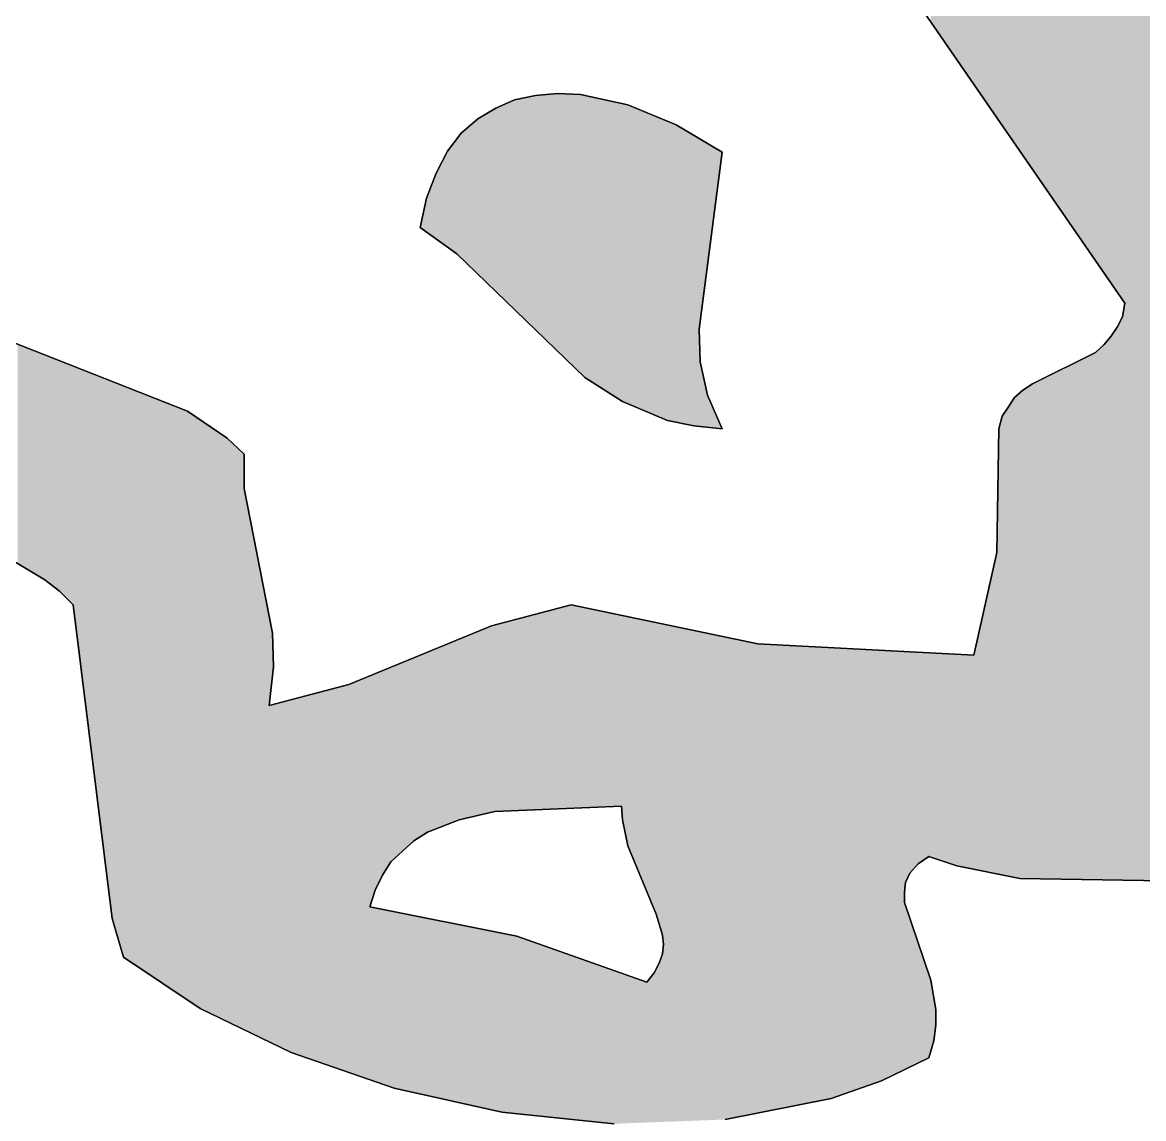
# Model space of a CAD drawing. Extents: x 15.2 to 16.8, y 8.5 to 9.48.
# Drawn here: x 15.8884 to 16.0369, y 9.0103 to 9.1555 of the extents above; entities that cross this region are included whole.
import ezdxf

# ---------------------------------------------------------------- set-up
doc = ezdxf.new("R2010")
doc.units = 0
doc.layers.add('LAYER_1', color=7, linetype='CONTINUOUS')

# ---------------------------------------------------------------- blocks, each defined once
blk = doc.blocks.new('*U6')
at = {"layer": 'LAYER_1', "color": 2}
for points in [[(15.9593, 9.11197), (15.95639, 9.14583), (15.9593, 9.14611)], [(15.9593, 9.11197), (15.9593, 9.14611), (15.96236, 9.10901)], [(15.95361, 9.11747), (15.95111, 9.14417), (15.95361, 9.14528)], [(15.95639, 9.11479), (15.95361, 9.14528), (15.95639, 9.14583)], [(15.95361, 9.11747), (15.95361, 9.14528), (15.95639, 9.11479)], [(15.95639, 9.11479), (15.95639, 9.14583), (15.9593, 9.11197)], [(15.96236, 9.10901), (15.96236, 9.14597), (15.96292, 9.10847)], [(15.96292, 9.10847), (15.96292, 9.14585), (15.96792, 9.10528)], [(15.96792, 9.10528), (15.96792, 9.14474), (15.96861, 9.10499)], [(15.96861, 9.10499), (15.96861, 9.14459), (15.97389, 9.10278)], [(15.95111, 9.11989), (15.94875, 9.14277), (15.95111, 9.14417)], [(15.95111, 9.11989), (15.95111, 9.14417), (15.95361, 9.11747)], [(15.94875, 9.12218), (15.94653, 9.14084), (15.94875, 9.14277)], [(15.94875, 9.12218), (15.94875, 9.14277), (15.95111, 9.11989)], [(15.97389, 9.10278), (15.97389, 9.14241), (15.975, 9.10255)], [(15.975, 9.10255), (15.975, 9.14195), (15.97736, 9.10208)], [(15.94597, 9.12486), (15.94472, 9.13848), (15.94597, 9.14011)], [(15.94653, 9.12433), (15.94597, 9.14011), (15.94653, 9.14084)], [(15.94597, 9.12486), (15.94597, 9.14011), (15.94653, 9.12433)], [(15.94653, 9.12433), (15.94653, 9.14084), (15.94875, 9.12218)], [(15.97736, 9.10208), (15.97736, 9.14055), (15.97805, 9.10201)], [(15.94472, 9.12576), (15.9432, 9.13555), (15.94472, 9.13848)], [(15.94472, 9.12576), (15.94472, 9.13848), (15.94597, 9.12486)], [(15.9432, 9.12685), (15.94194, 9.13222), (15.9432, 9.13555)], [(15.9432, 9.12685), (15.9432, 9.13555), (15.94472, 9.12576)], [(15.94194, 9.12774), (15.94111, 9.12834), (15.94194, 9.13222)], [(15.94194, 9.12774), (15.94194, 9.13222), (15.9432, 9.12685)], [(15.97805, 9.10201), (15.97805, 9.11486), (15.9782, 9.10199)], [(15.9782, 9.10199), (15.9782, 9.11056), (15.97917, 9.10188)], [(15.97917, 9.10188), (15.97917, 9.10611), (15.98111, 9.10166)]]:
    blk.add_solid(points, dxfattribs=at)
at = {"layer": 'LAYER_1', "color": 2, "extrusion": (0, 0, -1)}
for points in [[(-15.96236, 9.10901), (-15.9593, 9.14611), (-15.96236, 9.14597)], [(-15.96292, 9.10847), (-15.96236, 9.14597), (-15.96292, 9.14585)], [(-15.96792, 9.10528), (-15.96292, 9.14585), (-15.96792, 9.14474)], [(-15.96861, 9.10499), (-15.96792, 9.14474), (-15.96861, 9.14459)], [(-15.97389, 9.10278), (-15.96861, 9.14459), (-15.97389, 9.14241)], [(-15.975, 9.10255), (-15.97389, 9.14241), (-15.975, 9.14195)], [(-15.97736, 9.10208), (-15.975, 9.14195), (-15.97736, 9.14055)], [(-15.97805, 9.10201), (-15.97736, 9.14055), (-15.97805, 9.14014)], [(-15.97805, 9.11486), (-15.97805, 9.14014), (-15.9782, 9.11595)], [(-15.9782, 9.11595), (-15.97805, 9.14014), (-15.9782, 9.14006)], [(-15.9782, 9.11595), (-15.9782, 9.14006), (-15.97917, 9.1234)], [(-15.97917, 9.1234), (-15.9782, 9.14006), (-15.97917, 9.13948)], [(-15.97917, 9.1234), (-15.97917, 9.13948), (-15.98111, 9.13833)], [(-15.9782, 9.10199), (-15.97805, 9.11486), (-15.9782, 9.11056)], [(-15.97917, 9.10188), (-15.9782, 9.11056), (-15.97917, 9.10611)]]:
    blk.add_solid(points, dxfattribs=at)
blk = doc.blocks.new('*U9')
at = {"layer": 'LAYER_1', "color": 2}
for points in [[(16.00875, 9.15561), (16.00875, 9.19381), (16.00917, 9.155)], [(16.00917, 9.155), (16.00917, 9.19337), (16.00944, 9.1546)], [(16.00944, 9.1546), (16.00944, 9.19308), (16.01028, 9.15338)], [(16.01028, 9.15338), (16.01028, 9.19219), (16.01111, 9.15218)], [(16.01111, 9.15218), (16.01111, 9.19132), (16.01139, 9.15177)], [(16.01139, 9.15177), (16.01139, 9.19102), (16.01222, 9.15057)], [(16.01222, 9.15057), (16.01222, 9.19015), (16.01291, 9.14957)], [(16.01291, 9.14957), (16.01291, 9.18942), (16.01333, 9.14896)], [(16.01333, 9.14896), (16.01333, 9.18898), (16.01444, 9.14735)], [(16.01444, 9.14735), (16.01444, 9.1878), (16.0175, 9.14292)], [(16.0175, 9.14292), (16.0175, 9.18459), (16.01763, 9.14272)], [(16.01763, 9.14272), (16.01763, 9.18444), (16.01778, 9.14251)], [(16.01778, 9.14251), (16.01778, 9.18429), (16.01819, 9.14192)], [(16.01819, 9.14192), (16.01819, 9.18386), (16.01903, 9.1407)], [(16.01903, 9.1407), (16.01903, 9.18297), (16.01972, 9.13969)], [(16.01972, 9.13969), (16.01972, 9.18224), (16.01986, 9.1395)], [(16.01986, 9.1395), (16.01986, 9.1821), (16.02056, 9.13847)], [(16.02056, 9.13847), (16.02056, 9.18135), (16.02097, 9.13788)], [(16.02097, 9.13788), (16.02097, 9.18093), (16.02153, 9.13708)], [(16.02153, 9.13708), (16.02153, 9.18034), (16.02222, 9.13608)], [(16.02222, 9.13608), (16.02222, 9.17961), (16.02319, 9.13466)], [(16.02319, 9.13466), (16.02319, 9.17858), (16.02375, 9.13385)], [(16.02375, 9.13385), (16.02375, 9.17799), (16.02403, 9.13344)], [(16.02403, 9.13344), (16.02403, 9.17769), (16.02444, 9.13285)], [(16.02444, 9.13285), (16.02444, 9.17726), (16.02695, 9.12921)], [(16.02695, 9.12921), (16.02695, 9.17462), (16.02736, 9.12862)], [(16.02736, 9.12862), (16.02736, 9.17419), (16.03056, 9.12398)], [(16.03056, 9.12398), (16.03056, 9.17082), (16.03167, 9.12237)], [(16.03167, 9.12237), (16.03167, 9.16964), (16.03263, 9.12097)], [(16.03263, 9.12097), (16.03263, 9.16863), (16.03347, 9.11975)], [(16.03347, 9.11975), (16.03347, 9.16774), (16.03417, 9.11875)], [(16.03417, 9.11875), (16.03417, 9.16701), (16.03445, 9.11833)], [(16.03445, 9.04185), (16.03445, 9.16671), (16.04514, 9.04167)], [(16.03445, 9.04185), (16.03417, 9.11653), (16.03445, 9.11833)], [(16.03417, 9.04185), (16.03347, 9.11514), (16.03417, 9.11653)], [(16.03417, 9.04185), (16.03417, 9.11653), (16.03445, 9.04185)], [(16.03347, 9.04186), (16.03263, 9.11389), (16.03347, 9.11514)], [(16.03347, 9.04186), (16.03347, 9.11514), (16.03417, 9.04185)], [(16.03263, 9.04188), (16.03167, 9.11278), (16.03263, 9.11389)], [(16.03263, 9.04188), (16.03263, 9.11389), (16.03347, 9.04186)], [(15.88778, 9.08381), (15.88778, 9.11289), (15.88902, 9.08307)], [(15.88902, 9.08307), (15.88902, 9.1124), (15.89111, 9.08183)], [(16.03167, 9.04189), (16.03056, 9.1118), (16.03167, 9.11278)], [(16.03167, 9.04189), (16.03167, 9.11278), (16.03263, 9.04188)], [(15.89111, 9.08183), (15.89111, 9.11157), (15.89139, 9.08167)], [(15.89139, 9.08167), (15.89139, 9.11147), (15.89181, 9.08134)], [(15.89181, 9.08134), (15.89181, 9.1113), (15.89333, 9.08014)], [(15.89333, 9.08014), (15.89333, 9.1107), (15.89347, 9.08)], [(15.89347, 9.08), (15.89347, 9.11065), (15.89444, 9.07903)], [(16.03056, 9.04191), (16.02736, 9.1102), (16.03056, 9.1118)], [(16.03056, 9.04191), (16.03056, 9.1118), (16.03167, 9.04189)], [(15.89444, 9.07903), (15.89444, 9.11026), (15.89472, 9.07875)], [(15.89472, 9.07875), (15.89472, 9.11015), (15.89486, 9.07861)], [(15.89486, 9.07861), (15.89486, 9.1101), (15.89514, 9.07834)], [(15.89514, 9.07834), (15.89514, 9.10999), (15.89542, 9.07609)], [(15.89542, 9.07609), (15.89542, 9.10988), (15.89625, 9.06939)], [(15.89625, 9.06939), (15.89625, 9.10955), (15.89667, 9.06599)], [(15.89667, 9.06599), (15.89667, 9.10939), (15.89722, 9.06149)], [(15.89722, 9.06149), (15.89722, 9.10917), (15.89778, 9.05699)], [(15.89778, 9.05699), (15.89778, 9.10895), (15.90028, 9.0368)], [(16.02695, 9.04197), (16.02444, 9.10875), (16.02695, 9.11)], [(16.02736, 9.04197), (16.02695, 9.11), (16.02736, 9.1102)], [(16.02695, 9.04197), (16.02695, 9.11), (16.02736, 9.04197)], [(16.02736, 9.04197), (16.02736, 9.1102), (16.03056, 9.04191)], [(15.90028, 9.0368), (15.90028, 9.10797), (15.9007, 9.03539)], [(15.9007, 9.03539), (15.9007, 9.1078), (15.90111, 9.03401)], [(15.90111, 9.03401), (15.90111, 9.10764), (15.90125, 9.03353)], [(15.90125, 9.03353), (15.90125, 9.10758), (15.90181, 9.03166)], [(16.02222, 9.04205), (16.02153, 9.10718), (16.02222, 9.10764)], [(16.02319, 9.04204), (16.02222, 9.10764), (16.02319, 9.10813)], [(16.02222, 9.04205), (16.02222, 9.10764), (16.02319, 9.04204)], [(16.02375, 9.04203), (16.02319, 9.10813), (16.02375, 9.1084)], [(16.02319, 9.04204), (16.02319, 9.10813), (16.02375, 9.04203)], [(16.02403, 9.04202), (16.02375, 9.1084), (16.02403, 9.10855)], [(16.02375, 9.04203), (16.02375, 9.1084), (16.02403, 9.04202)], [(16.02444, 9.04202), (16.02403, 9.10855), (16.02444, 9.10875)], [(16.02403, 9.04202), (16.02403, 9.10855), (16.02444, 9.04202)], [(16.02444, 9.04202), (16.02444, 9.10875), (16.02695, 9.04197)], [(15.90181, 9.03166), (15.90181, 9.10736), (15.90278, 9.03101)], [(15.90278, 9.03101), (15.90278, 9.10698), (15.90291, 9.03092)], [(15.90291, 9.03092), (15.90291, 9.10693), (15.90319, 9.03074)], [(15.90319, 9.03074), (15.90319, 9.10682), (15.90347, 9.03055)], [(15.90347, 9.03055), (15.90347, 9.10671), (15.90375, 9.03036)], [(15.90375, 9.03036), (15.90375, 9.1066), (15.90445, 9.02989)], [(15.90445, 9.02989), (15.90445, 9.10633), (15.905, 9.02952)], [(15.905, 9.02952), (15.905, 9.10611), (15.90556, 9.02915)], [(16.02056, 9.04208), (16.01986, 9.10583), (16.02056, 9.10645)], [(16.02097, 9.04207), (16.02056, 9.10645), (16.02097, 9.1068)], [(16.02056, 9.04208), (16.02056, 9.10645), (16.02097, 9.04207)], [(16.02153, 9.04206), (16.02097, 9.1068), (16.02153, 9.10718)], [(16.02097, 9.04207), (16.02097, 9.1068), (16.02153, 9.04206)], [(16.02153, 9.04206), (16.02153, 9.10718), (16.02222, 9.04205)], [(15.90556, 9.02915), (15.90556, 9.10589), (15.90639, 9.02859)], [(15.90639, 9.02859), (15.90639, 9.10556), (15.90653, 9.0285)], [(15.90653, 9.0285), (15.90653, 9.10551), (15.90708, 9.02812)], [(15.90708, 9.02812), (15.90708, 9.10529), (15.90764, 9.02775)], [(15.90764, 9.02775), (15.90764, 9.10507), (15.90778, 9.02766)], [(15.90778, 9.02766), (15.90778, 9.10502), (15.90792, 9.02756)], [(15.90792, 9.02756), (15.90792, 9.10496), (15.90875, 9.027)], [(15.90875, 9.027), (15.90875, 9.10463), (15.90944, 9.02654)], [(16.01903, 9.04239), (16.01819, 9.10333), (16.01903, 9.10458)], [(16.01972, 9.04225), (16.01903, 9.10458), (16.01972, 9.10563)], [(16.01903, 9.04239), (16.01903, 9.10458), (16.01972, 9.04225)], [(16.01986, 9.04222), (16.01972, 9.10563), (16.01986, 9.10583)], [(16.01972, 9.04225), (16.01972, 9.10563), (16.01986, 9.04222)], [(16.01986, 9.04222), (16.01986, 9.10583), (16.02056, 9.04208)], [(15.90944, 9.02654), (15.90944, 9.10436), (15.90986, 9.02626)], [(15.90986, 9.02626), (15.90986, 9.1042), (15.91028, 9.02598)], [(15.91028, 9.02598), (15.91028, 9.10403), (15.91041, 9.02589)], [(15.91041, 9.02589), (15.91041, 9.10394), (15.91111, 9.02542)], [(15.91111, 9.02542), (15.91111, 9.10346), (15.91195, 9.02486)], [(16.01819, 9.04256), (16.01778, 9.10166), (16.01819, 9.10333)], [(16.01819, 9.04256), (16.01819, 9.10333), (16.01903, 9.04239)], [(15.91195, 9.02486), (15.91195, 9.10289), (15.91555, 9.02312)], [(16.01778, 9.04264), (16.01763, 9.09308), (16.01778, 9.10166)], [(16.01778, 9.04264), (16.01778, 9.10166), (16.01819, 9.04256)], [(15.91555, 9.02312), (15.91555, 9.10042), (15.91778, 9.02205)], [(15.91778, 9.02205), (15.91778, 9.09375), (15.92069, 9.02064)], [(16.01763, 9.04267), (16.0175, 9.08528), (16.01763, 9.09308)], [(16.01763, 9.04267), (16.01763, 9.09308), (16.01778, 9.04264)], [(16.0175, 9.04269), (16.01444, 9.07167), (16.0175, 9.08528)], [(16.0175, 9.04269), (16.0175, 9.08528), (16.01763, 9.04267)], [(15.92069, 9.02064), (15.92069, 9.07885), (15.92111, 9.02044)], [(15.95972, 9.05133), (15.95847, 9.07764), (15.95972, 9.07797)], [(15.96111, 9.05139), (15.95972, 9.07797), (15.96111, 9.07834)], [(15.95389, 9.05109), (15.95194, 9.07592), (15.95389, 9.07643)], [(15.95542, 9.05116), (15.95389, 9.07643), (15.95542, 9.07684)], [(15.95847, 9.05128), (15.95542, 9.07684), (15.95847, 9.07764)], [(15.96778, 9.05167), (15.96778, 9.07695), (15.96792, 9.04986)], [(15.96792, 9.04986), (15.96792, 9.07692), (15.96861, 9.04639)], [(15.96861, 9.04639), (15.96861, 9.07678), (15.9707, 9.04137)], [(15.9707, 9.04137), (15.9707, 9.07634), (15.97111, 9.04037)], [(15.97111, 9.04037), (15.97111, 9.07626), (15.97139, 9.0397)], [(15.94958, 9.05064), (15.94625, 9.07378), (15.94958, 9.07516)], [(15.95055, 9.05087), (15.94958, 9.07516), (15.95055, 9.07555)], [(15.95098, 9.05097), (15.95055, 9.07555), (15.95098, 9.07567)], [(15.95194, 9.05101), (15.95098, 9.07567), (15.95194, 9.07592)], [(15.97139, 9.0397), (15.97139, 9.0762), (15.97181, 9.03868)], [(15.97181, 9.03868), (15.97181, 9.07611), (15.97209, 9.03801)], [(15.97209, 9.03801), (15.97209, 9.07605), (15.97236, 9.03736)], [(15.97236, 9.03736), (15.97236, 9.076), (15.97278, 9.03596)], [(15.97278, 9.03596), (15.97278, 9.07591), (15.97319, 9.03459)], [(15.97319, 9.03459), (15.97319, 9.07582), (15.97333, 9.03333)], [(15.94625, 9.04986), (15.94208, 9.07207), (15.94625, 9.07378)], [(15.94153, 9.04785), (15.94028, 9.07132), (15.94153, 9.07184)], [(15.94208, 9.0482), (15.94153, 9.07184), (15.94208, 9.07207)], [(16.00848, 9.045), (16.00848, 9.07199), (16.00861, 9.04496)], [(16.00861, 9.04496), (16.00861, 9.07198), (16.00875, 9.04491)], [(16.00875, 9.04491), (16.00875, 9.07197), (16.00917, 9.04477)], [(16.00917, 9.04477), (16.00917, 9.07195), (16.00944, 9.04468)], [(16.00944, 9.04468), (16.00944, 9.07194), (16.01028, 9.0444)], [(16.01028, 9.0444), (16.01028, 9.07189), (16.01111, 9.04412)], [(16.01111, 9.04412), (16.01111, 9.07185), (16.01139, 9.04403)], [(16.01139, 9.04403), (16.01139, 9.07183), (16.01222, 9.04375)], [(16.01222, 9.04375), (16.01222, 9.07179), (16.01291, 9.04361)], [(15.93875, 9.04569), (15.93764, 9.07023), (15.93875, 9.07069)], [(15.94028, 9.04709), (15.93875, 9.07069), (15.94028, 9.07132)], [(16.01291, 9.04361), (16.01291, 9.07175), (16.01333, 9.04353)], [(16.01333, 9.04353), (16.01333, 9.07173), (16.01444, 9.0433)], [(16.01444, 9.0433), (16.01444, 9.07167), (16.0175, 9.04269)], [(15.93444, 9.01541), (15.93167, 9.06778), (15.93444, 9.06892)], [(15.93514, 9.04055), (15.93444, 9.06892), (15.93514, 9.06921)], [(15.93611, 9.0425), (15.93514, 9.06921), (15.93611, 9.06961)], [(15.93722, 9.0443), (15.93611, 9.06961), (15.93722, 9.07006)], [(15.93764, 9.04468), (15.93722, 9.07006), (15.93764, 9.07023)], [(15.93167, 9.01638), (15.92445, 9.06588), (15.93167, 9.06778)], [(15.93167, 9.01638), (15.93167, 9.06778), (15.93444, 9.01541)], [(15.92445, 9.01888), (15.92402, 9.06577), (15.92445, 9.06588)], [(15.92445, 9.01888), (15.92445, 9.06588), (15.93167, 9.01638)], [(15.92153, 9.02023), (15.92111, 9.065), (15.92153, 9.06511)], [(15.92111, 9.02044), (15.92111, 9.065), (15.92153, 9.02023)], [(15.92166, 9.02017), (15.92153, 9.06511), (15.92166, 9.06515)], [(15.92153, 9.02023), (15.92153, 9.06511), (15.92166, 9.02017)], [(15.92181, 9.0201), (15.92166, 9.06515), (15.92181, 9.06519)], [(15.92166, 9.02017), (15.92166, 9.06515), (15.92181, 9.0201)], [(15.92278, 9.01963), (15.92181, 9.06519), (15.92278, 9.06544)], [(15.92181, 9.0201), (15.92181, 9.06519), (15.92278, 9.01963)], [(15.92348, 9.01929), (15.92278, 9.06544), (15.92348, 9.06562)], [(15.92278, 9.01963), (15.92278, 9.06544), (15.92348, 9.01929)], [(15.92402, 9.01903), (15.92348, 9.06562), (15.92402, 9.06577)], [(15.92348, 9.01929), (15.92348, 9.06562), (15.92402, 9.01903)], [(15.92402, 9.01903), (15.92402, 9.06577), (15.92445, 9.01888)], [(15.93444, 9.01541), (15.93444, 9.03833), (15.93514, 9.01517)], [(15.93514, 9.01517), (15.93514, 9.03819), (15.93611, 9.01483)], [(15.93611, 9.01483), (15.93611, 9.038), (15.93722, 9.01445)], [(15.93722, 9.01445), (15.93722, 9.03777), (15.93764, 9.0143)], [(15.93764, 9.0143), (15.93764, 9.03769), (15.93875, 9.01405)], [(15.93875, 9.01405), (15.93875, 9.03747), (15.94028, 9.01371)], [(15.94028, 9.01371), (15.94028, 9.03716), (15.94153, 9.01343)], [(15.94153, 9.01343), (15.94153, 9.03691), (15.94208, 9.01331)], [(15.94208, 9.01331), (15.94208, 9.0368), (15.94625, 9.01238)], [(15.94625, 9.01238), (15.94625, 9.03597), (15.94958, 9.01164)], [(15.94958, 9.01164), (15.94958, 9.0353), (15.95055, 9.01142)], [(15.95055, 9.01142), (15.95055, 9.03511), (15.95098, 9.01132)], [(15.95098, 9.01132), (15.95098, 9.03503), (15.95194, 9.01111)], [(15.95194, 9.01111), (15.95194, 9.03483), (15.95389, 9.01091)], [(15.95389, 9.01091), (15.95389, 9.03444), (15.95542, 9.01075)], [(15.95542, 9.01075), (15.95542, 9.0339), (15.95847, 9.01044)], [(15.97333, 9.00983), (15.97319, 9.03208), (15.97333, 9.03333)], [(15.95847, 9.01044), (15.95847, 9.03282), (15.95972, 9.01031)], [(15.95972, 9.01031), (15.95972, 9.03237), (15.96111, 9.01017)], [(15.96111, 9.01017), (15.96111, 9.03188), (15.96125, 9.01015)], [(15.96125, 9.01015), (15.96125, 9.03183), (15.96305, 9.00997)], [(15.97319, 9.00982), (15.97278, 9.03084), (15.97319, 9.03208)], [(15.96305, 9.00997), (15.96305, 9.03119), (15.9668, 9.00958)], [(15.97278, 9.00981), (15.97236, 9.03007), (15.97278, 9.03084)], [(15.97139, 9.00976), (15.97111, 9.02833), (15.97139, 9.02869)], [(15.97181, 9.00977), (15.97139, 9.02869), (15.97181, 9.02923)], [(15.97209, 9.00978), (15.97181, 9.02923), (15.97209, 9.02958)], [(15.97236, 9.00979), (15.97209, 9.02958), (15.97236, 9.03007)]]:
    blk.add_solid(points, dxfattribs=at)
at = {"layer": 'LAYER_1', "color": 2, "extrusion": (0, 0, -1)}
for points in [[(-16.00917, 9.155), (-16.00875, 9.19381), (-16.00917, 9.19337)], [(-16.00944, 9.1546), (-16.00917, 9.19337), (-16.00944, 9.19308)], [(-16.01028, 9.15338), (-16.00944, 9.19308), (-16.01028, 9.19219)], [(-16.01111, 9.15218), (-16.01028, 9.19219), (-16.01111, 9.19132)], [(-16.01139, 9.15177), (-16.01111, 9.19132), (-16.01139, 9.19102)], [(-16.01222, 9.15057), (-16.01139, 9.19102), (-16.01222, 9.19015)], [(-16.01291, 9.14957), (-16.01222, 9.19015), (-16.01291, 9.18942)], [(-16.01333, 9.14896), (-16.01291, 9.18942), (-16.01333, 9.18898)], [(-16.01444, 9.14735), (-16.01333, 9.18898), (-16.01444, 9.1878)], [(-16.0175, 9.14292), (-16.01444, 9.1878), (-16.0175, 9.18459)], [(-16.01763, 9.14272), (-16.0175, 9.18459), (-16.01763, 9.18444)], [(-16.01778, 9.14251), (-16.01763, 9.18444), (-16.01778, 9.18429)], [(-16.01819, 9.14192), (-16.01778, 9.18429), (-16.01819, 9.18386)], [(-16.01903, 9.1407), (-16.01819, 9.18386), (-16.01903, 9.18297)], [(-16.01972, 9.13969), (-16.01903, 9.18297), (-16.01972, 9.18224)], [(-16.01986, 9.1395), (-16.01972, 9.18224), (-16.01986, 9.1821)], [(-16.02056, 9.13847), (-16.01986, 9.1821), (-16.02056, 9.18135)], [(-16.02097, 9.13788), (-16.02056, 9.18135), (-16.02097, 9.18093)], [(-16.02153, 9.13708), (-16.02097, 9.18093), (-16.02153, 9.18034)], [(-16.02222, 9.13608), (-16.02153, 9.18034), (-16.02222, 9.17961)], [(-16.02319, 9.13466), (-16.02222, 9.17961), (-16.02319, 9.17858)], [(-16.02375, 9.13385), (-16.02319, 9.17858), (-16.02375, 9.17799)], [(-16.02403, 9.13344), (-16.02375, 9.17799), (-16.02403, 9.17769)], [(-16.02444, 9.13285), (-16.02403, 9.17769), (-16.02444, 9.17726)], [(-16.02695, 9.12921), (-16.02444, 9.17726), (-16.02695, 9.17462)], [(-16.02736, 9.12862), (-16.02695, 9.17462), (-16.02736, 9.17419)], [(-16.03056, 9.12398), (-16.02736, 9.17419), (-16.03056, 9.17082)], [(-16.03167, 9.12237), (-16.03056, 9.17082), (-16.03167, 9.16964)], [(-16.03263, 9.12097), (-16.03167, 9.16964), (-16.03263, 9.16863)], [(-16.03347, 9.11975), (-16.03263, 9.16863), (-16.03347, 9.16774)], [(-16.03417, 9.11875), (-16.03347, 9.16774), (-16.03417, 9.16701)], [(-16.03445, 9.11833), (-16.03417, 9.16701), (-16.03445, 9.16671)], [(-16.04514, 9.04167), (-16.03445, 9.16671), (-16.04514, 9.15544)], [(-15.88902, 9.08307), (-15.88778, 9.11289), (-15.88902, 9.1124)], [(-15.89111, 9.08183), (-15.88902, 9.1124), (-15.89111, 9.11157)], [(-15.89139, 9.08167), (-15.89111, 9.11157), (-15.89139, 9.11147)], [(-15.89181, 9.08134), (-15.89139, 9.11147), (-15.89181, 9.1113)], [(-15.89333, 9.08014), (-15.89181, 9.1113), (-15.89333, 9.1107)], [(-15.89347, 9.08), (-15.89333, 9.1107), (-15.89347, 9.11065)], [(-15.89444, 9.07903), (-15.89347, 9.11065), (-15.89444, 9.11026)], [(-15.89472, 9.07875), (-15.89444, 9.11026), (-15.89472, 9.11015)], [(-15.89486, 9.07861), (-15.89472, 9.11015), (-15.89486, 9.1101)], [(-15.89514, 9.07834), (-15.89486, 9.1101), (-15.89514, 9.10999)], [(-15.89542, 9.07609), (-15.89514, 9.10999), (-15.89542, 9.10988)], [(-15.89625, 9.06939), (-15.89542, 9.10988), (-15.89625, 9.10955)], [(-15.89667, 9.06599), (-15.89625, 9.10955), (-15.89667, 9.10939)], [(-15.89722, 9.06149), (-15.89667, 9.10939), (-15.89722, 9.10917)], [(-15.89778, 9.05699), (-15.89722, 9.10917), (-15.89778, 9.10895)], [(-15.90028, 9.0368), (-15.89778, 9.10895), (-15.90028, 9.10797)], [(-15.9007, 9.03539), (-15.90028, 9.10797), (-15.9007, 9.1078)], [(-15.90111, 9.03401), (-15.9007, 9.1078), (-15.90111, 9.10764)], [(-15.90125, 9.03353), (-15.90111, 9.10764), (-15.90125, 9.10758)], [(-15.90181, 9.03166), (-15.90125, 9.10758), (-15.90181, 9.10736)], [(-15.90278, 9.03101), (-15.90181, 9.10736), (-15.90278, 9.10698)], [(-15.90291, 9.03092), (-15.90278, 9.10698), (-15.90291, 9.10693)], [(-15.90319, 9.03074), (-15.90291, 9.10693), (-15.90319, 9.10682)], [(-15.90347, 9.03055), (-15.90319, 9.10682), (-15.90347, 9.10671)], [(-15.90375, 9.03036), (-15.90347, 9.10671), (-15.90375, 9.1066)], [(-15.90445, 9.02989), (-15.90375, 9.1066), (-15.90445, 9.10633)], [(-15.905, 9.02952), (-15.90445, 9.10633), (-15.905, 9.10611)], [(-15.90556, 9.02915), (-15.905, 9.10611), (-15.90556, 9.10589)], [(-15.90639, 9.02859), (-15.90556, 9.10589), (-15.90639, 9.10556)], [(-15.90653, 9.0285), (-15.90639, 9.10556), (-15.90653, 9.10551)], [(-15.90708, 9.02812), (-15.90653, 9.10551), (-15.90708, 9.10529)], [(-15.90764, 9.02775), (-15.90708, 9.10529), (-15.90764, 9.10507)], [(-15.90778, 9.02766), (-15.90764, 9.10507), (-15.90778, 9.10502)], [(-15.90792, 9.02756), (-15.90778, 9.10502), (-15.90792, 9.10496)], [(-15.90875, 9.027), (-15.90792, 9.10496), (-15.90875, 9.10463)], [(-15.90944, 9.02654), (-15.90875, 9.10463), (-15.90944, 9.10436)], [(-15.90986, 9.02626), (-15.90944, 9.10436), (-15.90986, 9.1042)], [(-15.91028, 9.02598), (-15.90986, 9.1042), (-15.91028, 9.10403)], [(-15.91041, 9.02589), (-15.91028, 9.10403), (-15.91041, 9.10394)], [(-15.91111, 9.02542), (-15.91041, 9.10394), (-15.91111, 9.10346)], [(-15.91195, 9.02486), (-15.91111, 9.10346), (-15.91195, 9.10289)], [(-15.91555, 9.02312), (-15.91195, 9.10289), (-15.91555, 9.10042)], [(-15.91778, 9.02205), (-15.91555, 9.10042), (-15.91778, 9.09833)], [(-15.92069, 9.02064), (-15.91778, 9.09375), (-15.92069, 9.07885)], [(-15.92111, 9.02044), (-15.92069, 9.07885), (-15.92111, 9.07673)], [(-15.95972, 9.05133), (-15.95972, 9.07797), (-15.96111, 9.05139)], [(-15.96111, 9.05139), (-15.96111, 9.07834), (-15.96125, 9.0514)], [(-15.96125, 9.0514), (-15.96111, 9.07834), (-15.96125, 9.07831)], [(-15.96125, 9.0514), (-15.96125, 9.07831), (-15.96305, 9.05147)], [(-15.96305, 9.05147), (-15.96125, 9.07831), (-15.96305, 9.07793)], [(-15.96305, 9.05147), (-15.96305, 9.07793), (-15.9668, 9.05163)], [(-15.9668, 9.05163), (-15.96305, 9.07793), (-15.9668, 9.07715)], [(-15.92111, 9.065), (-15.92111, 9.07673), (-15.92153, 9.06888)], [(-15.92153, 9.06888), (-15.92111, 9.07673), (-15.92153, 9.07458)], [(-15.95389, 9.05109), (-15.95389, 9.07643), (-15.95542, 9.05116)], [(-15.95542, 9.05116), (-15.95542, 9.07684), (-15.95847, 9.05128)], [(-15.95847, 9.05128), (-15.95847, 9.07764), (-15.95972, 9.05133)], [(-15.9668, 9.05163), (-15.9668, 9.07715), (-15.96722, 9.05165)], [(-15.96722, 9.05165), (-15.9668, 9.07715), (-15.96722, 9.07706)], [(-15.96722, 9.05165), (-15.96722, 9.07706), (-15.96778, 9.05167)], [(-15.96778, 9.05167), (-15.96722, 9.07706), (-15.96778, 9.07695)], [(-15.96792, 9.04986), (-15.96778, 9.07695), (-15.96792, 9.07692)], [(-15.96861, 9.04639), (-15.96792, 9.07692), (-15.96861, 9.07678)], [(-15.9707, 9.04137), (-15.96861, 9.07678), (-15.9707, 9.07634)], [(-15.97111, 9.04037), (-15.9707, 9.07634), (-15.97111, 9.07626)], [(-15.97139, 9.0397), (-15.97111, 9.07626), (-15.97139, 9.0762)], [(-15.94958, 9.05064), (-15.94958, 9.07516), (-15.95055, 9.05087)], [(-15.95055, 9.05087), (-15.95055, 9.07555), (-15.95098, 9.05097)], [(-15.95098, 9.05097), (-15.95098, 9.07567), (-15.95194, 9.05101)], [(-15.95194, 9.05101), (-15.95194, 9.07592), (-15.95389, 9.05109)], [(-15.97181, 9.03868), (-15.97139, 9.0762), (-15.97181, 9.07611)], [(-15.97209, 9.03801), (-15.97181, 9.07611), (-15.97209, 9.07605)], [(-15.97236, 9.03736), (-15.97209, 9.07605), (-15.97236, 9.076)], [(-15.97278, 9.03596), (-15.97236, 9.076), (-15.97278, 9.07591)], [(-15.97319, 9.03459), (-15.97278, 9.07591), (-15.97319, 9.07582)], [(-15.97333, 9.03333), (-15.97319, 9.07582), (-15.97333, 9.07579)], [(-15.97333, 9.00983), (-15.97333, 9.07579), (-15.97347, 9.00983)], [(-15.97347, 9.00983), (-15.97333, 9.07579), (-15.97347, 9.07577)], [(-15.97347, 9.00983), (-15.97347, 9.07577), (-15.97556, 9.00991)], [(-15.97556, 9.00991), (-15.97347, 9.07577), (-15.97556, 9.07533)], [(-15.97556, 9.00991), (-15.97556, 9.07533), (-15.97583, 9.00992)], [(-15.97583, 9.00992), (-15.97556, 9.07533), (-15.97583, 9.07527)], [(-15.97583, 9.00992), (-15.97583, 9.07527), (-15.9775, 9.00999)], [(-15.9775, 9.00999), (-15.97583, 9.07527), (-15.9775, 9.07493)], [(-15.9775, 9.00999), (-15.9775, 9.07493), (-15.97861, 9.01003)], [(-15.97861, 9.01003), (-15.9775, 9.07493), (-15.97861, 9.0747)], [(-15.92153, 9.06888), (-15.92153, 9.07458), (-15.92166, 9.07014)], [(-15.94625, 9.04986), (-15.94625, 9.07378), (-15.94958, 9.05064)], [(-15.97861, 9.01003), (-15.97861, 9.0747), (-15.97903, 9.01004)], [(-15.97903, 9.01004), (-15.97861, 9.0747), (-15.97903, 9.07461)], [(-15.97903, 9.01004), (-15.97903, 9.07461), (-15.98041, 9.0101)], [(-15.98041, 9.0101), (-15.97903, 9.07461), (-15.98041, 9.07432)], [(-15.98041, 9.0101), (-15.98041, 9.07432), (-15.98153, 9.01014)], [(-15.98153, 9.01014), (-15.98041, 9.07432), (-15.98153, 9.07409)], [(-15.98153, 9.01014), (-15.98153, 9.07409), (-15.98167, 9.01017)], [(-15.98167, 9.01017), (-15.98153, 9.07409), (-15.98167, 9.07406)], [(-15.98167, 9.01017), (-15.98167, 9.07406), (-15.98444, 9.01072)], [(-15.98444, 9.01072), (-15.98167, 9.07406), (-15.98444, 9.07348)], [(-15.98444, 9.01072), (-15.98444, 9.07348), (-15.98583, 9.01099)], [(-15.98583, 9.01099), (-15.98444, 9.07348), (-15.98583, 9.07319)], [(-15.94153, 9.04785), (-15.94153, 9.07184), (-15.94208, 9.0482)], [(-15.94208, 9.0482), (-15.94208, 9.07207), (-15.94625, 9.04986)], [(-15.98583, 9.01099), (-15.98583, 9.07319), (-15.98652, 9.01113)], [(-15.98652, 9.01113), (-15.98583, 9.07319), (-15.98652, 9.07316)], [(-15.98652, 9.01113), (-15.98652, 9.07316), (-15.98778, 9.01138)], [(-15.98778, 9.01138), (-15.98652, 9.07316), (-15.98778, 9.07309)], [(-15.98778, 9.01138), (-15.98778, 9.07309), (-15.98819, 9.01146)], [(-15.98819, 9.01146), (-15.98778, 9.07309), (-15.98819, 9.07307)], [(-15.98819, 9.01146), (-15.98819, 9.07307), (-15.98945, 9.01171)], [(-15.98945, 9.01171), (-15.98819, 9.07307), (-15.98945, 9.073)], [(-15.98945, 9.01171), (-15.98945, 9.073), (-15.99028, 9.01187)], [(-15.99028, 9.01187), (-15.98945, 9.073), (-15.99028, 9.07296)], [(-15.99028, 9.01187), (-15.99028, 9.07296), (-15.99083, 9.01198)], [(-15.99083, 9.01198), (-15.99028, 9.07296), (-15.99083, 9.07293)], [(-15.99083, 9.01198), (-15.99083, 9.07293), (-15.99181, 9.01218)], [(-15.99181, 9.01218), (-15.99083, 9.07293), (-15.99181, 9.07288)], [(-15.99181, 9.01218), (-15.99181, 9.07288), (-15.99209, 9.01223)], [(-15.99209, 9.01223), (-15.99181, 9.07288), (-15.99209, 9.07286)], [(-15.99209, 9.01223), (-15.99209, 9.07286), (-15.9925, 9.01231)], [(-15.9925, 9.01231), (-15.99209, 9.07286), (-15.9925, 9.07284)], [(-15.9925, 9.01231), (-15.9925, 9.07284), (-15.99389, 9.01259)], [(-15.99389, 9.01259), (-15.9925, 9.07284), (-15.99389, 9.07277)], [(-15.99389, 9.01259), (-15.99389, 9.07277), (-15.99445, 9.0127)], [(-15.99445, 9.0127), (-15.99389, 9.07277), (-15.99445, 9.07274)], [(-15.99445, 9.0127), (-15.99445, 9.07274), (-15.99556, 9.01292)], [(-15.99556, 9.01292), (-15.99445, 9.07274), (-15.99556, 9.07268)], [(-15.99556, 9.01292), (-15.99556, 9.07268), (-15.99584, 9.01302)], [(-15.99584, 9.01302), (-15.99556, 9.07268), (-15.99584, 9.07266)], [(-15.99584, 9.01302), (-15.99584, 9.07266), (-15.99708, 9.01346)], [(-15.99708, 9.01346), (-15.99584, 9.07266), (-15.99708, 9.07259)], [(-15.99708, 9.01346), (-15.99708, 9.07259), (-15.99833, 9.0139)], [(-15.99833, 9.0139), (-15.99708, 9.07259), (-15.99833, 9.07253)], [(-15.99833, 9.0139), (-15.99833, 9.07253), (-15.99931, 9.01425)], [(-15.99931, 9.01425), (-15.99833, 9.07253), (-15.99931, 9.07248)], [(-15.99931, 9.01425), (-15.99931, 9.07248), (-16.00111, 9.01489)], [(-16.00111, 9.01489), (-15.99931, 9.07248), (-16.00111, 9.07238)], [(-16.00111, 9.01489), (-16.00111, 9.07238), (-16.00222, 9.01528)], [(-16.00222, 9.01528), (-16.00111, 9.07238), (-16.00222, 9.07232)], [(-16.00222, 9.01528), (-16.00222, 9.07232), (-16.00236, 9.01535)], [(-16.00236, 9.01535), (-16.00222, 9.07232), (-16.00236, 9.07231)], [(-16.00236, 9.01535), (-16.00236, 9.07231), (-16.0032, 9.01576)], [(-16.0032, 9.01576), (-16.00236, 9.07231), (-16.0032, 9.07227)], [(-16.0032, 9.01576), (-16.0032, 9.07227), (-16.00374, 9.01602)], [(-16.00374, 9.01602), (-16.0032, 9.07227), (-16.00374, 9.07224)], [(-16.00374, 9.01602), (-16.00374, 9.07224), (-16.00528, 9.01677)], [(-16.00528, 9.01677), (-16.00374, 9.07224), (-16.00528, 9.07216)], [(-16.00528, 9.04028), (-16.00528, 9.07216), (-16.00541, 9.04153)], [(-16.00541, 9.04153), (-16.00528, 9.07216), (-16.00541, 9.07215)], [(-16.00541, 9.04153), (-16.00541, 9.07215), (-16.00597, 9.04278)], [(-16.00597, 9.04278), (-16.00541, 9.07215), (-16.00597, 9.07212)], [(-16.00597, 9.04278), (-16.00597, 9.07212), (-16.00708, 9.04403)], [(-16.00708, 9.04403), (-16.00597, 9.07212), (-16.00708, 9.07206)], [(-16.00708, 9.04403), (-16.00708, 9.07206), (-16.00722, 9.04412)], [(-16.00722, 9.04412), (-16.00708, 9.07206), (-16.00722, 9.07205)], [(-16.00722, 9.04412), (-16.00722, 9.07205), (-16.00764, 9.04442)], [(-16.00764, 9.04442), (-16.00722, 9.07205), (-16.00764, 9.07203)], [(-16.00764, 9.04442), (-16.00764, 9.07203), (-16.00777, 9.04451)], [(-16.00777, 9.04451), (-16.00764, 9.07203), (-16.00777, 9.07202)], [(-16.00777, 9.04451), (-16.00777, 9.07202), (-16.00792, 9.04461)], [(-16.00792, 9.04461), (-16.00777, 9.07202), (-16.00792, 9.07202)], [(-16.00792, 9.04461), (-16.00792, 9.07202), (-16.00848, 9.045)], [(-16.00848, 9.045), (-16.00792, 9.07202), (-16.00848, 9.07199)], [(-16.00861, 9.04496), (-16.00848, 9.07199), (-16.00861, 9.07198)], [(-16.00875, 9.04491), (-16.00861, 9.07198), (-16.00875, 9.07197)], [(-16.00917, 9.04477), (-16.00875, 9.07197), (-16.00917, 9.07195)], [(-16.00944, 9.04468), (-16.00917, 9.07195), (-16.00944, 9.07194)], [(-16.01028, 9.0444), (-16.00944, 9.07194), (-16.01028, 9.07189)], [(-16.01111, 9.04412), (-16.01028, 9.07189), (-16.01111, 9.07185)], [(-16.01139, 9.04403), (-16.01111, 9.07185), (-16.01139, 9.07183)], [(-16.01222, 9.04375), (-16.01139, 9.07183), (-16.01222, 9.07179)], [(-16.01291, 9.04361), (-16.01222, 9.07179), (-16.01291, 9.07175)], [(-15.93875, 9.04569), (-15.93875, 9.07069), (-15.94028, 9.04709)], [(-15.94028, 9.04709), (-15.94028, 9.07132), (-15.94153, 9.04785)], [(-16.01333, 9.04353), (-16.01291, 9.07175), (-16.01333, 9.07173)], [(-16.01444, 9.0433), (-16.01333, 9.07173), (-16.01444, 9.07167)], [(-15.93444, 9.03833), (-15.93444, 9.06892), (-15.93514, 9.04055)], [(-15.93514, 9.04055), (-15.93514, 9.06921), (-15.93611, 9.0425)], [(-15.93611, 9.0425), (-15.93611, 9.06961), (-15.93722, 9.0443)], [(-15.93722, 9.0443), (-15.93722, 9.07006), (-15.93764, 9.04468)], [(-15.93764, 9.04468), (-15.93764, 9.07023), (-15.93875, 9.04569)], [(-15.93514, 9.01517), (-15.93444, 9.03833), (-15.93514, 9.03819)], [(-15.93611, 9.01483), (-15.93514, 9.03819), (-15.93611, 9.038)], [(-15.93722, 9.01445), (-15.93611, 9.038), (-15.93722, 9.03777)], [(-15.93764, 9.0143), (-15.93722, 9.03777), (-15.93764, 9.03769)], [(-15.93875, 9.01405), (-15.93764, 9.03769), (-15.93875, 9.03747)], [(-16.00528, 9.01677), (-16.00528, 9.03889), (-16.00541, 9.01683)], [(-16.00541, 9.01683), (-16.00528, 9.03889), (-16.00541, 9.03848)], [(-16.00541, 9.01683), (-16.00541, 9.03848), (-16.00597, 9.01711)], [(-16.00597, 9.01711), (-16.00541, 9.03848), (-16.00597, 9.03684)], [(-15.94028, 9.01371), (-15.93875, 9.03747), (-15.94028, 9.03716)], [(-15.94153, 9.01343), (-15.94028, 9.03716), (-15.94153, 9.03691)], [(-15.94208, 9.01331), (-15.94153, 9.03691), (-15.94208, 9.0368)], [(-15.94625, 9.01238), (-15.94208, 9.0368), (-15.94625, 9.03597)], [(-16.00597, 9.01711), (-16.00597, 9.03684), (-16.00708, 9.01765)], [(-16.00708, 9.01765), (-16.00597, 9.03684), (-16.00708, 9.03355)], [(-15.94958, 9.01164), (-15.94625, 9.03597), (-15.94958, 9.0353)], [(-15.95055, 9.01142), (-15.94958, 9.0353), (-15.95055, 9.03511)], [(-15.95098, 9.01132), (-15.95055, 9.03511), (-15.95098, 9.03503)], [(-15.95194, 9.01111), (-15.95098, 9.03503), (-15.95194, 9.03483)], [(-15.95389, 9.01091), (-15.95194, 9.03483), (-15.95389, 9.03444)], [(-15.95542, 9.01075), (-15.95389, 9.03444), (-15.95542, 9.0339)], [(-15.95847, 9.01044), (-15.95542, 9.0339), (-15.95847, 9.03282)], [(-16.00708, 9.01765), (-16.00708, 9.03355), (-16.00722, 9.01772)], [(-16.00722, 9.01772), (-16.00708, 9.03355), (-16.00722, 9.03315)], [(-16.00722, 9.01772), (-16.00722, 9.03315), (-16.00764, 9.01792)], [(-16.00764, 9.01792), (-16.00722, 9.03315), (-16.00764, 9.0319)], [(-15.95972, 9.01031), (-15.95847, 9.03282), (-15.95972, 9.03237)], [(-15.96111, 9.01017), (-15.95972, 9.03237), (-15.96111, 9.03188)], [(-15.96125, 9.01015), (-15.96111, 9.03188), (-15.96125, 9.03183)], [(-15.96305, 9.00997), (-15.96125, 9.03183), (-15.96305, 9.03119)], [(-15.97319, 9.00982), (-15.97319, 9.03208), (-15.97333, 9.00983)], [(-16.00764, 9.01792), (-16.00764, 9.0319), (-16.00777, 9.01799)], [(-16.00777, 9.01799), (-16.00764, 9.0319), (-16.00777, 9.0315)], [(-15.9668, 9.00958), (-15.96305, 9.03119), (-15.9668, 9.02986)], [(-15.97278, 9.00981), (-15.97278, 9.03084), (-15.97319, 9.00982)], [(-16.00777, 9.01799), (-16.00777, 9.0315), (-16.00792, 9.01806)], [(-16.00792, 9.01806), (-16.00777, 9.0315), (-16.00792, 9.03106)], [(-16.00792, 9.01806), (-16.00792, 9.03106), (-16.00848, 9.01833)], [(-16.00848, 9.01833), (-16.00792, 9.03106), (-16.00848, 9.02941)], [(-15.9668, 9.00958), (-15.9668, 9.02986), (-15.96722, 9.0096)], [(-15.96722, 9.0096), (-15.9668, 9.02986), (-15.96722, 9.02971)], [(-15.96722, 9.0096), (-15.96722, 9.02971), (-15.96778, 9.00962)], [(-15.96778, 9.00962), (-15.96722, 9.02971), (-15.96778, 9.02952)], [(-15.96778, 9.00962), (-15.96778, 9.02952), (-15.96792, 9.00962)], [(-15.96792, 9.00962), (-15.96778, 9.02952), (-15.96792, 9.02947)], [(-15.96792, 9.00962), (-15.96792, 9.02947), (-15.96861, 9.00965)], [(-15.96861, 9.00965), (-15.96792, 9.02947), (-15.96861, 9.02922)], [(-15.96861, 9.00965), (-15.96861, 9.02922), (-15.9707, 9.00973)], [(-15.9707, 9.00973), (-15.96861, 9.02922), (-15.9707, 9.02848)], [(-15.97139, 9.00976), (-15.97139, 9.02869), (-15.97181, 9.00977)], [(-15.97181, 9.00977), (-15.97181, 9.02923), (-15.97209, 9.00978)], [(-15.97209, 9.00978), (-15.97209, 9.02958), (-15.97236, 9.00979)], [(-15.97236, 9.00979), (-15.97236, 9.03007), (-15.97278, 9.00981)], [(-16.00848, 9.01833), (-16.00848, 9.02941), (-16.00861, 9.01877)], [(-16.00861, 9.01877), (-16.00848, 9.02941), (-16.00861, 9.02901)], [(-16.00861, 9.01877), (-16.00861, 9.02901), (-16.00875, 9.0192)], [(-16.00875, 9.0192), (-16.00861, 9.02901), (-16.00875, 9.02861)], [(-15.9707, 9.00973), (-15.9707, 9.02848), (-15.97111, 9.00975)], [(-15.97111, 9.00975), (-15.9707, 9.02848), (-15.97111, 9.02833)], [(-15.97111, 9.00975), (-15.97111, 9.02833), (-15.97139, 9.00976)], [(-16.00875, 9.0192), (-16.00875, 9.02861), (-16.00917, 9.02056)], [(-16.00917, 9.02056), (-16.00875, 9.02861), (-16.00917, 9.02625)], [(-16.00917, 9.02056), (-16.00917, 9.02625), (-16.00944, 9.02264)], [(-16.00944, 9.02264), (-16.00917, 9.02625), (-16.00944, 9.02472)]]:
    blk.add_solid(points, dxfattribs=at)
blk = doc.blocks.new('BLOCK_3')
at = {"layer": 'LAYER_1'}
for points in [[(16.04514, 9.04167), (16.02056, 9.04208), (16.01222, 9.04375), (16.00848, 9.045), (16.00708, 9.04403), (16.00597, 9.04278), (16.00541, 9.04153), (16.00528, 9.04028), (16.00528, 9.03889), (16.00875, 9.02861), (16.00944, 9.02472), (16.00944, 9.02264), (16.00917, 9.02056), (16.00848, 9.01833), (16.00222, 9.01528), (15.99556, 9.01292), (15.98153, 9.01014)], [(15.9668, 9.00958), (15.95194, 9.01111), (15.93764, 9.0143), (15.92402, 9.01903), (15.91195, 9.02486), (15.90181, 9.03166), (15.90028, 9.0368), (15.89514, 9.07834), (15.89333, 9.08014), (15.89139, 9.08167), (15.88694, 9.0843)], [(16.03445, 9.11833), (16.03417, 9.11653), (16.03347, 9.11514), (16.03263, 9.11389), (16.03167, 9.11278), (16.03056, 9.1118), (16.02222, 9.10764), (16.02097, 9.1068), (16.01986, 9.10583), (16.01903, 9.10458), (16.01819, 9.10333), (16.01778, 9.10166), (16.0175, 9.08528), (16.01444, 9.07167), (15.98583, 9.07319), (15.96111, 9.07834), (15.95055, 9.07555), (15.93167, 9.06778), (15.92111, 9.065), (15.92166, 9.07014), (15.92153, 9.07458), (15.91778, 9.09375), (15.91778, 9.09833), (15.91555, 9.10042), (15.91028, 9.10403), (15.87889, 9.11639)], [(16.00792, 9.15681), (16.03445, 9.11833)], [(15.87889, 9.11639), (15.91028, 9.10403), (15.91555, 9.10042), (15.91778, 9.09833), (15.91778, 9.09375), (15.92153, 9.07458), (15.92166, 9.07014), (15.92111, 9.065), (15.93167, 9.06778), (15.95055, 9.07555), (15.96111, 9.07834), (15.98583, 9.07319), (16.01444, 9.07167), (16.0175, 9.08528), (16.01778, 9.10166), (16.01819, 9.10333), (16.01903, 9.10458), (16.01986, 9.10583), (16.02097, 9.1068), (16.02222, 9.10764), (16.03056, 9.1118), (16.03167, 9.11278), (16.03263, 9.11389), (16.03347, 9.11514), (16.03417, 9.11653), (16.03445, 9.11833), (16.00792, 9.15681)], [(15.94472, 9.13848), (15.9432, 9.13555), (15.94194, 9.13222), (15.94111, 9.12834), (15.94597, 9.12486), (15.96292, 9.10847), (15.96792, 9.10528), (15.97389, 9.10278), (15.97736, 9.10208), (15.98111, 9.10166), (15.97917, 9.10611), (15.9782, 9.11056), (15.97805, 9.11486), (15.98111, 9.13833), (15.975, 9.14195), (15.96861, 9.14459), (15.96236, 9.14597), (15.9593, 9.14611), (15.95639, 9.14583), (15.95361, 9.14528), (15.95111, 9.14417), (15.94875, 9.14277), (15.94653, 9.14084), (15.94472, 9.13848)], [(15.94597, 9.12486), (15.94111, 9.12834), (15.94194, 9.13222), (15.9432, 9.13555), (15.94472, 9.13848), (15.94653, 9.14084), (15.94875, 9.14277), (15.95111, 9.14417), (15.95361, 9.14528), (15.95639, 9.14583), (15.9593, 9.14611), (15.96236, 9.14597), (15.96861, 9.14459), (15.975, 9.14195), (15.98111, 9.13833), (15.97805, 9.11486), (15.9782, 9.11056), (15.97917, 9.10611), (15.98111, 9.10166), (15.97736, 9.10208), (15.97389, 9.10278), (15.96792, 9.10528), (15.96292, 9.10847), (15.94597, 9.12486)], [(15.95389, 9.03444), (15.93444, 9.03833), (15.93514, 9.04055), (15.93611, 9.0425), (15.93722, 9.0443), (15.93875, 9.04569), (15.94028, 9.04709), (15.94208, 9.0482), (15.94625, 9.04986), (15.95098, 9.05097), (15.96778, 9.05167), (15.96792, 9.04986), (15.96861, 9.04639), (15.97236, 9.03736), (15.97319, 9.03459), (15.97333, 9.03333), (15.97319, 9.03208), (15.97278, 9.03084), (15.97209, 9.02958), (15.97111, 9.02833), (15.95389, 9.03444)], [(15.94625, 9.04986), (15.94208, 9.0482), (15.94028, 9.04709), (15.93875, 9.04569), (15.93722, 9.0443), (15.93611, 9.0425), (15.93514, 9.04055), (15.93444, 9.03833), (15.95389, 9.03444), (15.97111, 9.02833), (15.97209, 9.02958), (15.97278, 9.03084), (15.97319, 9.03208), (15.97333, 9.03333), (15.97319, 9.03459), (15.97236, 9.03736), (15.96861, 9.04639), (15.96792, 9.04986), (15.96778, 9.05167), (15.95098, 9.05097), (15.94625, 9.04986)]]:
    blk.add_lwpolyline(points, dxfattribs=at)
at = {"layer": 'LAYER_1', "color": 2}
for name in ['*U9', '*U6']:
    blk.add_blockref(name, (0, 0), dxfattribs=at)
blk = doc.blocks.new('BLOCK_4')
at = {"layer": 'LAYER_1', "color": 7}
for points in [[(15.88694, 9.0843), (15.89139, 9.08167), (15.89333, 9.08014), (15.89514, 9.07834), (15.90028, 9.0368), (15.90181, 9.03166), (15.91195, 9.02486), (15.92402, 9.01903), (15.93764, 9.0143), (15.95194, 9.01111), (15.9668, 9.00958)], [(15.98153, 9.01014), (15.99556, 9.01292), (16.00222, 9.01528), (16.00848, 9.01833), (16.00917, 9.02056), (16.00944, 9.02264), (16.00944, 9.02472), (16.00875, 9.02861), (16.00528, 9.03889), (16.00528, 9.04028), (16.00541, 9.04153), (16.00597, 9.04278), (16.00708, 9.04403), (16.00848, 9.045), (16.01222, 9.04375), (16.02056, 9.04208), (16.04514, 9.04167)], [(16.00792, 9.15681), (16.03445, 9.11833), (16.03417, 9.11653), (16.03347, 9.11514), (16.03263, 9.11389), (16.03167, 9.11278), (16.03056, 9.1118), (16.02222, 9.10764), (16.02097, 9.1068), (16.01986, 9.10583), (16.01903, 9.10458), (16.01819, 9.10333), (16.01778, 9.10166), (16.0175, 9.08528), (16.01444, 9.07167), (15.98583, 9.07319), (15.96111, 9.07834), (15.95055, 9.07555), (15.93167, 9.06778), (15.92111, 9.065), (15.92166, 9.07014), (15.92153, 9.07458), (15.91778, 9.09375), (15.91778, 9.09833), (15.91555, 9.10042), (15.91028, 9.10403), (15.87889, 9.11639)], [(15.98111, 9.13833), (15.97805, 9.11486), (15.9782, 9.11056), (15.97917, 9.10611), (15.98111, 9.10166), (15.97736, 9.10208), (15.97389, 9.10278), (15.96792, 9.10528), (15.96292, 9.10847), (15.94597, 9.12486), (15.94111, 9.12834), (15.94194, 9.13222), (15.9432, 9.13555), (15.94472, 9.13848), (15.94653, 9.14084), (15.94875, 9.14277), (15.95111, 9.14417), (15.95361, 9.14528), (15.95639, 9.14583), (15.9593, 9.14611), (15.96236, 9.14597), (15.96861, 9.14459), (15.975, 9.14195), (15.98111, 9.13833)], [(15.96778, 9.05167), (15.96792, 9.04986), (15.96861, 9.04639), (15.97236, 9.03736), (15.97319, 9.03459), (15.97333, 9.03333), (15.97319, 9.03208), (15.97278, 9.03084), (15.97209, 9.02958), (15.97111, 9.02833), (15.95389, 9.03444), (15.93444, 9.03833), (15.93514, 9.04055), (15.93611, 9.0425), (15.93722, 9.0443), (15.93875, 9.04569), (15.94028, 9.04709), (15.94208, 9.0482), (15.94625, 9.04986), (15.95098, 9.05097), (15.96778, 9.05167)]]:
    blk.add_lwpolyline(points, dxfattribs=at)
blk = doc.blocks.new('BLOCK_2')
at = {"layer": 'LAYER_1'}
for name in ['BLOCK_3', 'BLOCK_4']:
    blk.add_blockref(name, (0, 0), dxfattribs=at)

msp = doc.modelspace()

# ---------------------------------------------------------------- block references
at = {"layer": 'LAYER_1'}
msp.add_blockref('BLOCK_2', (0, 0), dxfattribs=at)

doc.saveas('drawing.dxf')
